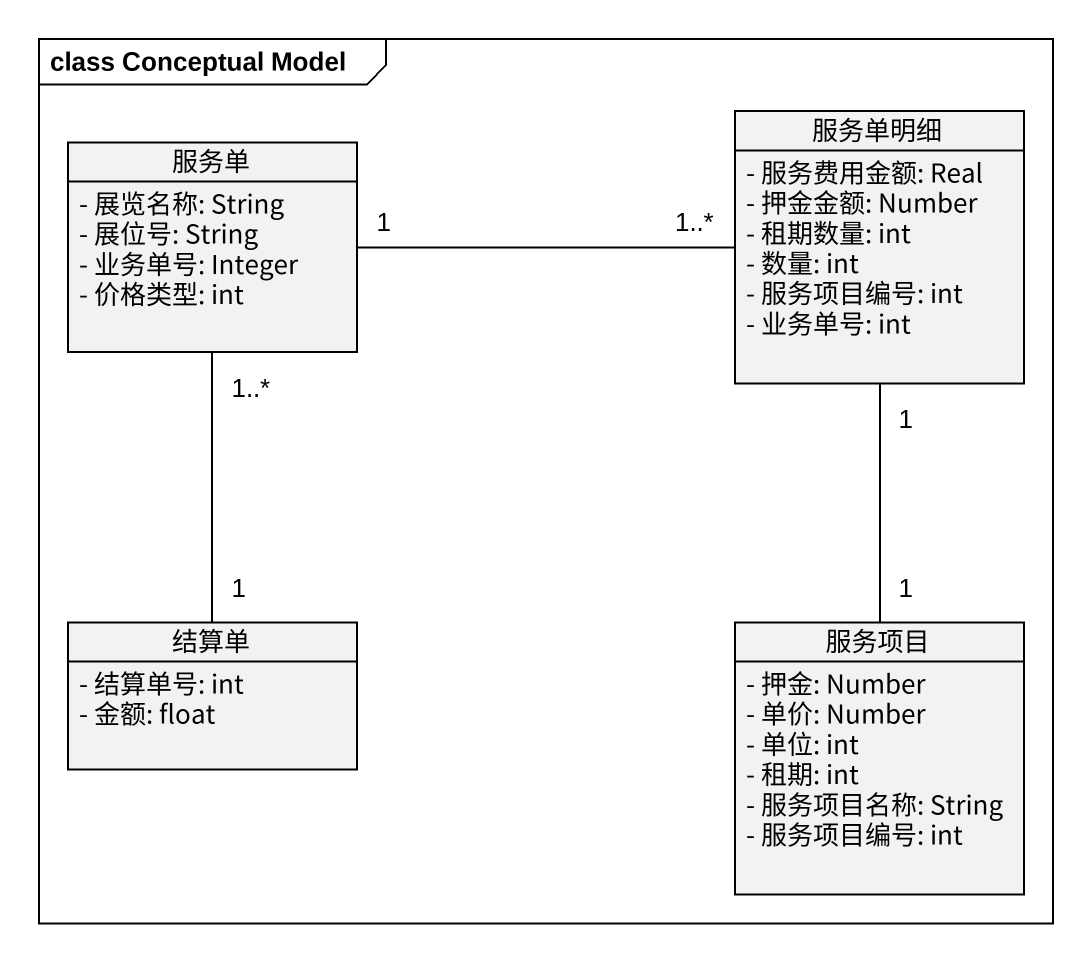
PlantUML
@startuml
mainframe class Conceptual Model
hide circle
hide empty members
skinparam classAttributeIconSize 0
class 服务单 {
  - 展览名称: String
  - 展位号: String
  - 业务单号: Integer
  - 价格类型: int
}
class 服务单明细 {
  - 服务费用金额: Real
  - 押金金额: Number
  - 租期数量: int
  - 数量: int
  - 服务项目编号: int
  - 业务单号: int
}
class 结算单 {
  - 结算单号: int
  - 金额: float
}
class 服务项目 {
  - 押金: Number
  - 单价: Number
  - 单位: int
  - 租期: int
  - 服务项目名称: String
  - 服务项目编号: int
}
服务单 "1" -right- "1..*" 服务单明细
服务单明细 "1" -- "1" 服务项目
结算单 "1" -up- "1..*" 服务单
@enduml
